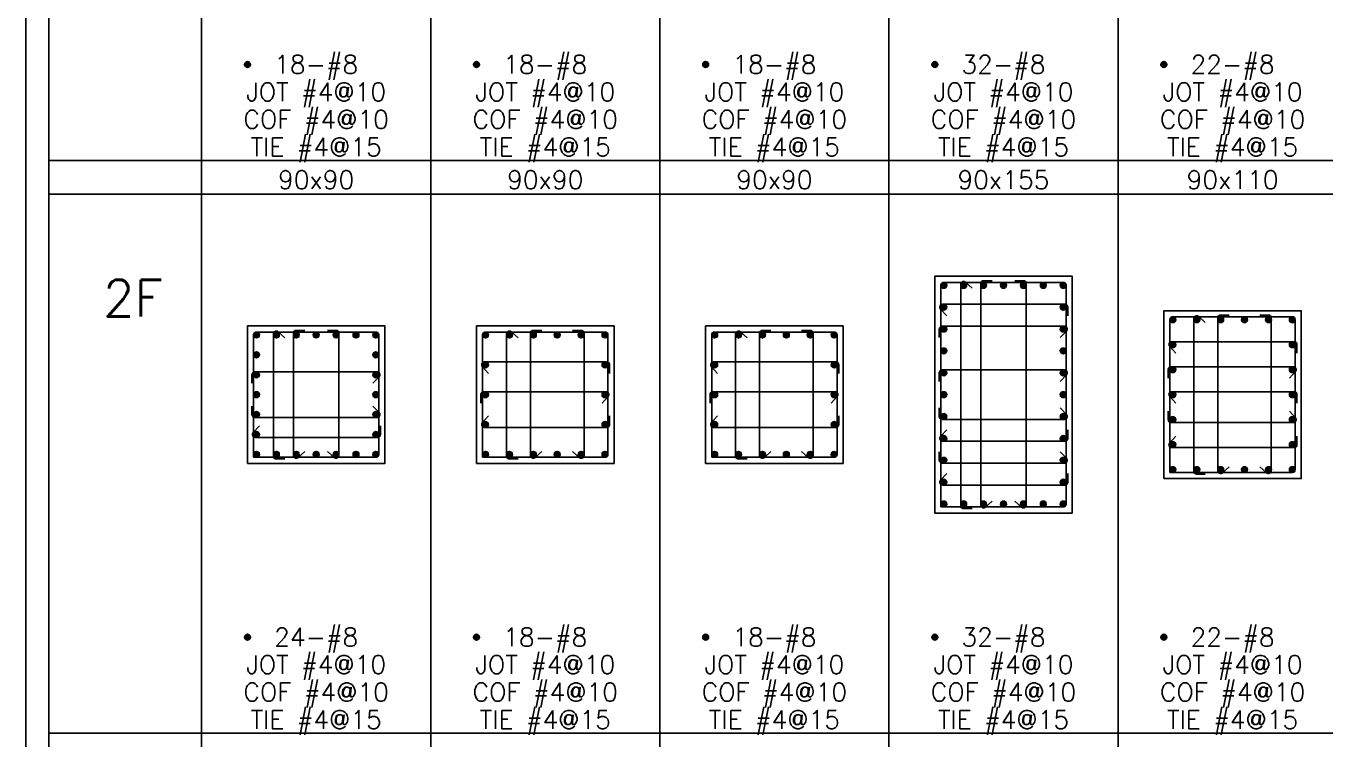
# Model space of a CAD drawing. Header units: millimetres. Extents: x 0 to 31920, y -6088 to 2522.
# Drawn here: x 0 to 851, y 1246 to 1713 of the extents above; entities that cross this region are included whole.
import ezdxf
from ezdxf.enums import TextEntityAlignment as Align

# ---------------------------------------------------------------- set-up
doc = ezdxf.new("R2010")
doc.units = ezdxf.units.MM
doc.header["$MEASUREMENT"] = 0
for name, color, linetype in [('DwFm', 7, 'Continuous'), ('S-RC', 130, 'Continuous'), ('S-REINF', 6, 'Continuous'), ('S-REINFD', 201, 'Continuous'), ('S-STUD', 1, 'Continuous'), ('S-TEXT', 2, 'Continuous')]:
    doc.layers.add(name, color=color, linetype=linetype)
doc.styles.add('CS4', font='romans.shx', dxfattribs={"width": 0.8, "bigfont": 'lsp.shx'})

# ---------------------------------------------------------------- blocks, each defined once
blk = doc.blocks.new('繪圖範圍')
blk.add_lwpolyline([(0, 51.1), (79.8, 51.1), (79.8, 0), (0, 0)], close=True)

msp = doc.modelspace()

# ---------------------------------------------------------------- hatches: boundary and pattern name
at = {"layer": 'S-REINFD'}
h = msp.add_hatch(color=256, dxfattribs=at)
edge = h.paths.add_edge_path()
edge.add_arc((145, 1688), 1.91, 0, 360)
h = msp.add_hatch(color=256, dxfattribs=at)
edge = h.paths.add_edge_path()
edge.add_arc((295, 1688), 1.91, 0, 360)
h = msp.add_hatch(color=256, dxfattribs=at)
edge = h.paths.add_edge_path()
edge.add_arc((445, 1688), 1.91, 0, 360)
h = msp.add_hatch(color=256, dxfattribs=at)
edge = h.paths.add_edge_path()
edge.add_arc((595, 1688), 1.91, 0, 360)
h = msp.add_hatch(color=256, dxfattribs=at)
edge = h.paths.add_edge_path()
edge.add_arc((745, 1688), 1.91, 0, 360)
h = msp.add_hatch(color=256, dxfattribs=at)
edge = h.paths.add_edge_path()
edge.add_arc((600.9, 1543.35), 1.91, 0, 360)
h = msp.add_hatch(color=256, dxfattribs=at)
edge = h.paths.add_edge_path()
edge.add_arc((613.94, 1543.35), 1.91, 0, 360)
h = msp.add_hatch(color=256, dxfattribs=at)
edge = h.paths.add_edge_path()
edge.add_arc((626.97, 1543.35), 1.91, 0, 360)
h = msp.add_hatch(color=256, dxfattribs=at)
edge = h.paths.add_edge_path()
edge.add_arc((640, 1543.35), 1.91, 0, 360)
h = msp.add_hatch(color=256, dxfattribs=at)
edge = h.paths.add_edge_path()
edge.add_arc((653.03, 1543.35), 1.91, 0, 360)
h = msp.add_hatch(color=256, dxfattribs=at)
edge = h.paths.add_edge_path()
edge.add_arc((666.06, 1543.35), 1.91, 0, 360)
h = msp.add_hatch(color=256, dxfattribs=at)
edge = h.paths.add_edge_path()
edge.add_arc((679.1, 1543.35), 1.91, 0, 360)
h = msp.add_hatch(color=256, dxfattribs=at)
edge = h.paths.add_edge_path()
edge.add_arc((600.9, 1529.03), 1.91, 0, 360)
h = msp.add_hatch(color=256, dxfattribs=at)
edge = h.paths.add_edge_path()
edge.add_arc((679.1, 1529.03), 1.91, 0, 360)
h = msp.add_hatch(color=256, dxfattribs=at)
edge = h.paths.add_edge_path()
edge.add_arc((750.9, 1520.85), 1.91, 0, 360)
h = msp.add_hatch(color=256, dxfattribs=at)
edge = h.paths.add_edge_path()
edge.add_arc((766.54, 1520.85), 1.91, 0, 360)
h = msp.add_hatch(color=256, dxfattribs=at)
edge = h.paths.add_edge_path()
edge.add_arc((782.18, 1520.85), 1.91, 0, 360)
h = msp.add_hatch(color=256, dxfattribs=at)
edge = h.paths.add_edge_path()
edge.add_arc((797.82, 1520.85), 1.91, 0, 360)
h = msp.add_hatch(color=256, dxfattribs=at)
edge = h.paths.add_edge_path()
edge.add_arc((813.46, 1520.85), 1.91, 0, 360)
h = msp.add_hatch(color=256, dxfattribs=at)
edge = h.paths.add_edge_path()
edge.add_arc((829.1, 1520.85), 1.91, 0, 360)
h = msp.add_hatch(color=256, dxfattribs=at)
edge = h.paths.add_edge_path()
edge.add_arc((600.9, 1514.71), 1.91, 0, 360)
h = msp.add_hatch(color=256, dxfattribs=at)
edge = h.paths.add_edge_path()
edge.add_arc((679.1, 1514.71), 1.91, 0, 360)
h = msp.add_hatch(color=256, dxfattribs=at)
edge = h.paths.add_edge_path()
edge.add_arc((150.91, 1510.85), 1.91, 0, 360)
h = msp.add_hatch(color=256, dxfattribs=at)
edge = h.paths.add_edge_path()
edge.add_arc((163.94, 1510.85), 1.91, 0, 360)
h = msp.add_hatch(color=256, dxfattribs=at)
edge = h.paths.add_edge_path()
edge.add_arc((176.97, 1510.85), 1.91, 0, 360)
h = msp.add_hatch(color=256, dxfattribs=at)
edge = h.paths.add_edge_path()
edge.add_arc((190, 1510.85), 1.91, 0, 360)
h = msp.add_hatch(color=256, dxfattribs=at)
edge = h.paths.add_edge_path()
edge.add_arc((203.03, 1510.85), 1.91, 0, 360)
h = msp.add_hatch(color=256, dxfattribs=at)
edge = h.paths.add_edge_path()
edge.add_arc((216.06, 1510.85), 1.91, 0, 360)
h = msp.add_hatch(color=256, dxfattribs=at)
edge = h.paths.add_edge_path()
edge.add_arc((229.09, 1510.85), 1.91, 0, 360)
h = msp.add_hatch(color=256, dxfattribs=at)
edge = h.paths.add_edge_path()
edge.add_arc((300.9, 1510.85), 1.91, 0, 360)
h = msp.add_hatch(color=256, dxfattribs=at)
edge = h.paths.add_edge_path()
edge.add_arc((316.54, 1510.85), 1.91, 0, 360)
h = msp.add_hatch(color=256, dxfattribs=at)
edge = h.paths.add_edge_path()
edge.add_arc((332.18, 1510.85), 1.91, 0, 360)
h = msp.add_hatch(color=256, dxfattribs=at)
edge = h.paths.add_edge_path()
edge.add_arc((347.82, 1510.85), 1.91, 0, 360)
h = msp.add_hatch(color=256, dxfattribs=at)
edge = h.paths.add_edge_path()
edge.add_arc((363.46, 1510.85), 1.91, 0, 360)
h = msp.add_hatch(color=256, dxfattribs=at)
edge = h.paths.add_edge_path()
edge.add_arc((379.1, 1510.85), 1.91, 0, 360)
h = msp.add_hatch(color=256, dxfattribs=at)
edge = h.paths.add_edge_path()
edge.add_arc((450.9, 1510.85), 1.91, 0, 360)
h = msp.add_hatch(color=256, dxfattribs=at)
edge = h.paths.add_edge_path()
edge.add_arc((466.54, 1510.85), 1.91, 0, 360)
h = msp.add_hatch(color=256, dxfattribs=at)
edge = h.paths.add_edge_path()
edge.add_arc((482.18, 1510.85), 1.91, 0, 360)
h = msp.add_hatch(color=256, dxfattribs=at)
edge = h.paths.add_edge_path()
edge.add_arc((497.82, 1510.85), 1.91, 0, 360)
h = msp.add_hatch(color=256, dxfattribs=at)
edge = h.paths.add_edge_path()
edge.add_arc((513.46, 1510.85), 1.91, 0, 360)
h = msp.add_hatch(color=256, dxfattribs=at)
edge = h.paths.add_edge_path()
edge.add_arc((529.1, 1510.85), 1.91, 0, 360)
h = msp.add_hatch(color=256, dxfattribs=at)
edge = h.paths.add_edge_path()
edge.add_arc((750.9, 1504.48), 1.91, 0, 360)
h = msp.add_hatch(color=256, dxfattribs=at)
edge = h.paths.add_edge_path()
edge.add_arc((829.1, 1504.48), 1.91, 0, 360)
h = msp.add_hatch(color=256, dxfattribs=at)
edge = h.paths.add_edge_path()
edge.add_arc((150.91, 1497.81), 1.91, 0, 360)
h = msp.add_hatch(color=256, dxfattribs=at)
edge = h.paths.add_edge_path()
edge.add_arc((229.09, 1497.81), 1.91, 0, 360)
h = msp.add_hatch(color=256, dxfattribs=at)
edge = h.paths.add_edge_path()
edge.add_arc((600.9, 1500.39), 1.91, 0, 360)
h = msp.add_hatch(color=256, dxfattribs=at)
edge = h.paths.add_edge_path()
edge.add_arc((679.1, 1500.39), 1.91, 0, 360)
h = msp.add_hatch(color=256, dxfattribs=at)
edge = h.paths.add_edge_path()
edge.add_arc((300.9, 1491.3), 1.91, 0, 360)
h = msp.add_hatch(color=256, dxfattribs=at)
edge = h.paths.add_edge_path()
edge.add_arc((379.1, 1491.3), 1.91, 0, 360)
h = msp.add_hatch(color=256, dxfattribs=at)
edge = h.paths.add_edge_path()
edge.add_arc((450.9, 1491.3), 1.91, 0, 360)
h = msp.add_hatch(color=256, dxfattribs=at)
edge = h.paths.add_edge_path()
edge.add_arc((529.1, 1491.3), 1.91, 0, 360)
h = msp.add_hatch(color=256, dxfattribs=at)
edge = h.paths.add_edge_path()
edge.add_arc((750.9, 1488.12), 1.91, 0, 360)
h = msp.add_hatch(color=256, dxfattribs=at)
edge = h.paths.add_edge_path()
edge.add_arc((829.1, 1488.12), 1.91, 0, 360)
h = msp.add_hatch(color=256, dxfattribs=at)
edge = h.paths.add_edge_path()
edge.add_arc((150.91, 1484.78), 1.91, 0, 360)
h = msp.add_hatch(color=256, dxfattribs=at)
edge = h.paths.add_edge_path()
edge.add_arc((229.09, 1484.78), 1.91, 0, 360)
h = msp.add_hatch(color=256, dxfattribs=at)
edge = h.paths.add_edge_path()
edge.add_arc((600.9, 1486.07), 1.91, 0, 360)
h = msp.add_hatch(color=256, dxfattribs=at)
edge = h.paths.add_edge_path()
edge.add_arc((679.1, 1486.07), 1.91, 0, 360)
h = msp.add_hatch(color=256, dxfattribs=at)
edge = h.paths.add_edge_path()
edge.add_arc((150.91, 1471.75), 1.91, 0, 360)
h = msp.add_hatch(color=256, dxfattribs=at)
edge = h.paths.add_edge_path()
edge.add_arc((229.09, 1471.75), 1.91, 0, 360)
h = msp.add_hatch(color=256, dxfattribs=at)
edge = h.paths.add_edge_path()
edge.add_arc((300.9, 1471.75), 1.91, 0, 360)
h = msp.add_hatch(color=256, dxfattribs=at)
edge = h.paths.add_edge_path()
edge.add_arc((379.1, 1471.75), 1.91, 0, 360)
h = msp.add_hatch(color=256, dxfattribs=at)
edge = h.paths.add_edge_path()
edge.add_arc((450.9, 1471.75), 1.91, 0, 360)
h = msp.add_hatch(color=256, dxfattribs=at)
edge = h.paths.add_edge_path()
edge.add_arc((529.1, 1471.75), 1.91, 0, 360)
h = msp.add_hatch(color=256, dxfattribs=at)
edge = h.paths.add_edge_path()
edge.add_arc((600.9, 1471.75), 1.91, 0, 360)
h = msp.add_hatch(color=256, dxfattribs=at)
edge = h.paths.add_edge_path()
edge.add_arc((679.1, 1471.75), 1.91, 0, 360)
h = msp.add_hatch(color=256, dxfattribs=at)
edge = h.paths.add_edge_path()
edge.add_arc((750.9, 1471.75), 1.91, 0, 360)
h = msp.add_hatch(color=256, dxfattribs=at)
edge = h.paths.add_edge_path()
edge.add_arc((829.1, 1471.75), 1.91, 0, 360)
h = msp.add_hatch(color=256, dxfattribs=at)
edge = h.paths.add_edge_path()
edge.add_arc((150.91, 1458.72), 1.91, 0, 360)
h = msp.add_hatch(color=256, dxfattribs=at)
edge = h.paths.add_edge_path()
edge.add_arc((229.09, 1458.72), 1.91, 0, 360)
h = msp.add_hatch(color=256, dxfattribs=at)
edge = h.paths.add_edge_path()
edge.add_arc((600.9, 1457.43), 1.91, 0, 360)
h = msp.add_hatch(color=256, dxfattribs=at)
edge = h.paths.add_edge_path()
edge.add_arc((679.1, 1457.43), 1.91, 0, 360)
h = msp.add_hatch(color=256, dxfattribs=at)
edge = h.paths.add_edge_path()
edge.add_arc((750.9, 1455.38), 1.91, 0, 360)
h = msp.add_hatch(color=256, dxfattribs=at)
edge = h.paths.add_edge_path()
edge.add_arc((829.1, 1455.38), 1.91, 0, 360)
h = msp.add_hatch(color=256, dxfattribs=at)
edge = h.paths.add_edge_path()
edge.add_arc((150.91, 1445.69), 1.91, 0, 360)
h = msp.add_hatch(color=256, dxfattribs=at)
edge = h.paths.add_edge_path()
edge.add_arc((229.09, 1445.69), 1.91, 0, 360)
h = msp.add_hatch(color=256, dxfattribs=at)
edge = h.paths.add_edge_path()
edge.add_arc((300.9, 1452.2), 1.91, 0, 360)
h = msp.add_hatch(color=256, dxfattribs=at)
edge = h.paths.add_edge_path()
edge.add_arc((379.1, 1452.2), 1.91, 0, 360)
h = msp.add_hatch(color=256, dxfattribs=at)
edge = h.paths.add_edge_path()
edge.add_arc((450.9, 1452.2), 1.91, 0, 360)
h = msp.add_hatch(color=256, dxfattribs=at)
edge = h.paths.add_edge_path()
edge.add_arc((529.1, 1452.2), 1.91, 0, 360)
h = msp.add_hatch(color=256, dxfattribs=at)
edge = h.paths.add_edge_path()
edge.add_arc((600.9, 1443.11), 1.91, 0, 360)
h = msp.add_hatch(color=256, dxfattribs=at)
edge = h.paths.add_edge_path()
edge.add_arc((679.1, 1443.11), 1.91, 0, 360)
h = msp.add_hatch(color=256, dxfattribs=at)
edge = h.paths.add_edge_path()
edge.add_arc((750.9, 1439.02), 1.91, 0, 360)
h = msp.add_hatch(color=256, dxfattribs=at)
edge = h.paths.add_edge_path()
edge.add_arc((829.1, 1439.02), 1.91, 0, 360)
h = msp.add_hatch(color=256, dxfattribs=at)
edge = h.paths.add_edge_path()
edge.add_arc((150.91, 1432.65), 1.91, 0, 360)
h = msp.add_hatch(color=256, dxfattribs=at)
edge = h.paths.add_edge_path()
edge.add_arc((163.94, 1432.65), 1.91, 0, 360)
h = msp.add_hatch(color=256, dxfattribs=at)
edge = h.paths.add_edge_path()
edge.add_arc((176.97, 1432.65), 1.91, 0, 360)
h = msp.add_hatch(color=256, dxfattribs=at)
edge = h.paths.add_edge_path()
edge.add_arc((190, 1432.65), 1.91, 0, 360)
h = msp.add_hatch(color=256, dxfattribs=at)
edge = h.paths.add_edge_path()
edge.add_arc((203.03, 1432.65), 1.91, 0, 360)
h = msp.add_hatch(color=256, dxfattribs=at)
edge = h.paths.add_edge_path()
edge.add_arc((216.06, 1432.65), 1.91, 0, 360)
h = msp.add_hatch(color=256, dxfattribs=at)
edge = h.paths.add_edge_path()
edge.add_arc((229.09, 1432.65), 1.91, 0, 360)
h = msp.add_hatch(color=256, dxfattribs=at)
edge = h.paths.add_edge_path()
edge.add_arc((300.9, 1432.65), 1.91, 0, 360)
h = msp.add_hatch(color=256, dxfattribs=at)
edge = h.paths.add_edge_path()
edge.add_arc((316.54, 1432.65), 1.91, 0, 360)
h = msp.add_hatch(color=256, dxfattribs=at)
edge = h.paths.add_edge_path()
edge.add_arc((332.18, 1432.65), 1.91, 0, 360)
h = msp.add_hatch(color=256, dxfattribs=at)
edge = h.paths.add_edge_path()
edge.add_arc((347.82, 1432.65), 1.91, 0, 360)
h = msp.add_hatch(color=256, dxfattribs=at)
edge = h.paths.add_edge_path()
edge.add_arc((363.46, 1432.65), 1.91, 0, 360)
h = msp.add_hatch(color=256, dxfattribs=at)
edge = h.paths.add_edge_path()
edge.add_arc((379.1, 1432.65), 1.91, 0, 360)
h = msp.add_hatch(color=256, dxfattribs=at)
edge = h.paths.add_edge_path()
edge.add_arc((450.9, 1432.65), 1.91, 0, 360)
h = msp.add_hatch(color=256, dxfattribs=at)
edge = h.paths.add_edge_path()
edge.add_arc((466.54, 1432.65), 1.91, 0, 360)
h = msp.add_hatch(color=256, dxfattribs=at)
edge = h.paths.add_edge_path()
edge.add_arc((482.18, 1432.65), 1.91, 0, 360)
h = msp.add_hatch(color=256, dxfattribs=at)
edge = h.paths.add_edge_path()
edge.add_arc((497.82, 1432.65), 1.91, 0, 360)
h = msp.add_hatch(color=256, dxfattribs=at)
edge = h.paths.add_edge_path()
edge.add_arc((513.46, 1432.65), 1.91, 0, 360)
h = msp.add_hatch(color=256, dxfattribs=at)
edge = h.paths.add_edge_path()
edge.add_arc((529.1, 1432.65), 1.91, 0, 360)
h = msp.add_hatch(color=256, dxfattribs=at)
edge = h.paths.add_edge_path()
edge.add_arc((600.9, 1428.79), 1.91, 0, 360)
h = msp.add_hatch(color=256, dxfattribs=at)
edge = h.paths.add_edge_path()
edge.add_arc((679.1, 1428.79), 1.91, 0, 360)
h = msp.add_hatch(color=256, dxfattribs=at)
edge = h.paths.add_edge_path()
edge.add_arc((750.9, 1422.65), 1.91, 0, 360)
h = msp.add_hatch(color=256, dxfattribs=at)
edge = h.paths.add_edge_path()
edge.add_arc((766.54, 1422.65), 1.91, 0, 360)
h = msp.add_hatch(color=256, dxfattribs=at)
edge = h.paths.add_edge_path()
edge.add_arc((782.18, 1422.65), 1.91, 0, 360)
h = msp.add_hatch(color=256, dxfattribs=at)
edge = h.paths.add_edge_path()
edge.add_arc((797.82, 1422.65), 1.91, 0, 360)
h = msp.add_hatch(color=256, dxfattribs=at)
edge = h.paths.add_edge_path()
edge.add_arc((813.46, 1422.65), 1.91, 0, 360)
h = msp.add_hatch(color=256, dxfattribs=at)
edge = h.paths.add_edge_path()
edge.add_arc((829.1, 1422.65), 1.91, 0, 360)
h = msp.add_hatch(color=256, dxfattribs=at)
edge = h.paths.add_edge_path()
edge.add_arc((600.9, 1414.47), 1.91, 0, 360)
h = msp.add_hatch(color=256, dxfattribs=at)
edge = h.paths.add_edge_path()
edge.add_arc((679.1, 1414.47), 1.91, 0, 360)
h = msp.add_hatch(color=256, dxfattribs=at)
edge = h.paths.add_edge_path()
edge.add_arc((600.9, 1400.15), 1.91, 0, 360)
h = msp.add_hatch(color=256, dxfattribs=at)
edge = h.paths.add_edge_path()
edge.add_arc((613.94, 1400.15), 1.91, 0, 360)
h = msp.add_hatch(color=256, dxfattribs=at)
edge = h.paths.add_edge_path()
edge.add_arc((626.97, 1400.15), 1.91, 0, 360)
h = msp.add_hatch(color=256, dxfattribs=at)
edge = h.paths.add_edge_path()
edge.add_arc((640, 1400.15), 1.91, 0, 360)
h = msp.add_hatch(color=256, dxfattribs=at)
edge = h.paths.add_edge_path()
edge.add_arc((653.03, 1400.15), 1.91, 0, 360)
h = msp.add_hatch(color=256, dxfattribs=at)
edge = h.paths.add_edge_path()
edge.add_arc((666.06, 1400.15), 1.91, 0, 360)
h = msp.add_hatch(color=256, dxfattribs=at)
edge = h.paths.add_edge_path()
edge.add_arc((679.1, 1400.15), 1.91, 0, 360)
h = msp.add_hatch(color=256, dxfattribs=at)
edge = h.paths.add_edge_path()
edge.add_arc((145, 1313), 1.91, 0, 360)
h = msp.add_hatch(color=256, dxfattribs=at)
edge = h.paths.add_edge_path()
edge.add_arc((295, 1313), 1.91, 0, 360)
h = msp.add_hatch(color=256, dxfattribs=at)
edge = h.paths.add_edge_path()
edge.add_arc((445, 1313), 1.91, 0, 360)
h = msp.add_hatch(color=256, dxfattribs=at)
edge = h.paths.add_edge_path()
edge.add_arc((595, 1313), 1.91, 0, 360)
h = msp.add_hatch(color=256, dxfattribs=at)
edge = h.paths.add_edge_path()
edge.add_arc((745, 1313), 1.91, 0, 360)

# ---------------------------------------------------------------- linework, layer by layer
at = {"layer": 'S-RC'}
for points in [[(595, 1394.25), (685, 1394.25), (685, 1549.25), (595, 1549.25), (595, 1394.25)], [(745, 1416.75), (835, 1416.75), (835, 1526.75), (745, 1526.75), (745, 1416.75)], [(145, 1426.75), (235, 1426.75), (235, 1516.75), (145, 1516.75), (145, 1426.75)], [(295, 1426.75), (385, 1426.75), (385, 1516.75), (295, 1516.75), (295, 1426.75)], [(445, 1426.75), (535, 1426.75), (535, 1516.75), (445, 1516.75), (445, 1426.75)]]:
    msp.add_lwpolyline(points, dxfattribs=at)
at = {"layer": 'S-REINF', "color": 2}
for points in [[(599, 1398.25), (679.1, 1398.25, 0.414214), (681, 1400.15), (681, 1543.35, 0.414214), (679.1, 1545.25), (600.9, 1545.25, 0.414214), (599, 1543.35), (599, 1398.25)], [(619.53, 1397.15), (613.93, 1397.15, -0.414214), (612.03, 1399.06), (612.03, 1544.01, -0.653352), (615.22, 1545.41), (619.53, 1541.44)], [(632.56, 1402.06), (628.25, 1398.09, -0.653352), (625.06, 1399.49), (625.06, 1544.44, -0.414214), (626.96, 1546.35), (632.56, 1546.35)], [(647.44, 1402.06), (651.75, 1398.09, 0.653352), (654.94, 1399.49), (654.94, 1544.44, 0.414214), (653.04, 1546.35), (647.44, 1546.35)], [(602.81, 1523.43), (598.84, 1527.74, -0.653352), (600.24, 1530.93), (680.2, 1530.93, -0.414214), (682.1, 1529.03), (682.1, 1523.43)], [(749, 1420.75), (829.1, 1420.75, 0.414214), (831, 1422.65), (831, 1520.85, 0.414214), (829.1, 1522.75), (750.9, 1522.75, 0.414214), (749, 1520.85), (749, 1420.75)], [(772.14, 1419.65), (766.54, 1419.65, -0.414214), (764.64, 1421.56), (764.64, 1521.51, -0.653352), (767.82, 1522.91), (772.14, 1518.94)], [(787.78, 1424.56), (783.46, 1420.59, -0.653352), (780.28, 1421.99), (780.28, 1521.94, -0.414214), (782.18, 1523.85), (787.78, 1523.85)], [(807.86, 1424.56), (812.18, 1420.59, 0.653352), (815.36, 1421.99), (815.36, 1521.94, 0.414214), (813.46, 1523.85), (807.86, 1523.85)], [(597.9, 1509.11), (597.9, 1514.71, -0.414214), (599.8, 1516.61), (679.76, 1516.61, -0.653352), (681.16, 1513.43), (677.19, 1509.11)], [(149, 1430.75), (229.1, 1430.75, 0.414214), (231, 1432.65), (231, 1510.85, 0.414214), (229.1, 1512.75), (150.9, 1512.75, 0.414214), (149, 1510.85), (149, 1430.75)], [(169.53, 1429.65), (163.93, 1429.65, -0.414214), (162.03, 1431.56), (162.03, 1511.51, -0.653352), (165.22, 1512.91), (169.53, 1508.94)], [(182.56, 1434.56), (178.25, 1430.59, -0.653352), (175.06, 1431.99), (175.06, 1511.94, -0.414214), (176.96, 1513.85), (182.56, 1513.85)], [(197.44, 1434.56), (201.75, 1430.59, 0.653352), (204.94, 1431.99), (204.94, 1511.94, 0.414214), (203.04, 1513.85), (197.44, 1513.85)], [(299, 1430.75), (379.1, 1430.75, 0.414214), (381, 1432.65), (381, 1510.85, 0.414214), (379.1, 1512.75), (300.9, 1512.75, 0.414214), (299, 1510.85), (299, 1430.75)], [(322.14, 1429.65), (316.54, 1429.65, -0.414214), (314.64, 1431.56), (314.64, 1511.51, -0.653352), (317.82, 1512.91), (322.14, 1508.94)], [(337.78, 1434.56), (333.46, 1430.59, -0.653352), (330.28, 1431.99), (330.28, 1511.94, -0.414214), (332.18, 1513.85), (337.78, 1513.85)], [(357.86, 1434.56), (362.18, 1430.59, 0.653352), (365.36, 1431.99), (365.36, 1511.94, 0.414214), (363.46, 1513.85), (357.86, 1513.85)], [(449, 1430.75), (529.1, 1430.75, 0.414214), (531, 1432.65), (531, 1510.85, 0.414214), (529.1, 1512.75), (450.9, 1512.75, 0.414214), (449, 1510.85), (449, 1430.75)], [(472.14, 1429.65), (466.54, 1429.65, -0.414214), (464.64, 1431.56), (464.64, 1511.51, -0.653352), (467.82, 1512.91), (472.14, 1508.94)], [(487.78, 1434.56), (483.46, 1430.59, -0.653352), (480.28, 1431.99), (480.28, 1511.94, -0.414214), (482.18, 1513.85), (487.78, 1513.85)], [(507.86, 1434.56), (512.18, 1430.59, 0.653352), (515.36, 1431.99), (515.36, 1511.94, 0.414214), (513.46, 1513.85), (507.86, 1513.85)], [(752.81, 1498.88), (748.84, 1503.2, -0.653352), (750.24, 1506.38), (830.2, 1506.38, -0.414214), (832.1, 1504.48), (832.1, 1498.88)], [(302.81, 1485.7), (298.84, 1490.02, -0.653352), (300.24, 1493.2), (380.19, 1493.2, -0.414214), (382.1, 1491.3), (382.1, 1485.7)], [(452.81, 1485.7), (448.84, 1490.02, -0.653352), (450.24, 1493.2), (530.2, 1493.2, -0.414214), (532.1, 1491.3), (532.1, 1485.7)], [(747.9, 1482.52), (747.9, 1488.12, -0.414214), (749.8, 1490.02), (829.76, 1490.02, -0.653352), (831.16, 1486.83), (827.19, 1482.52)], [(147.91, 1479.19), (147.91, 1484.79, -0.414214), (149.81, 1486.69), (229.76, 1486.69, -0.653352), (231.16, 1483.5), (227.19, 1479.19)], [(597.9, 1480.47), (597.9, 1486.07, -0.414214), (599.8, 1487.97), (679.76, 1487.97, -0.653352), (681.16, 1484.79), (677.19, 1480.47)], [(297.9, 1466.15), (297.9, 1471.76, -0.414214), (299.8, 1473.65), (379.76, 1473.65, -0.653352), (381.16, 1470.47), (377.19, 1466.15)], [(447.9, 1466.15), (447.9, 1471.76, -0.414214), (449.8, 1473.65), (529.76, 1473.65, -0.653352), (531.16, 1470.47), (527.19, 1466.15)], [(752.81, 1466.15), (748.84, 1470.47, -0.653352), (750.24, 1473.65), (830.2, 1473.65, -0.414214), (832.1, 1471.76), (832.1, 1466.15)], [(147.91, 1464.31), (147.91, 1458.71, 0.414214), (149.81, 1456.81), (229.76, 1456.81, 0.653352), (231.16, 1460), (227.19, 1464.31)], [(597.9, 1463.03), (597.9, 1457.43, 0.414214), (599.8, 1455.53), (679.76, 1455.53, 0.653352), (681.16, 1458.71), (677.19, 1463.03)], [(302.81, 1457.8), (298.84, 1453.48, 0.653352), (300.24, 1450.3), (380.19, 1450.3, 0.414214), (382.1, 1452.2), (382.1, 1457.8)], [(452.81, 1457.8), (448.84, 1453.48, 0.653352), (450.24, 1450.3), (530.2, 1450.3, 0.414214), (532.1, 1452.2), (532.1, 1457.8)], [(747.9, 1460.98), (747.9, 1455.38, 0.414214), (749.8, 1453.48), (829.76, 1453.48, 0.653352), (831.16, 1456.67), (827.19, 1460.98)], [(152.81, 1451.28), (148.84, 1446.97, 0.653352), (150.24, 1443.78), (230.19, 1443.78, 0.414214), (232.09, 1445.68), (232.09, 1451.28)], [(602.81, 1448.71), (598.84, 1444.39, 0.653352), (600.24, 1441.21), (680.2, 1441.21, 0.414214), (682.1, 1443.11), (682.1, 1448.71)], [(752.81, 1444.62), (748.84, 1440.3, 0.653352), (750.24, 1437.12), (830.2, 1437.12, 0.414214), (832.1, 1439.02), (832.1, 1444.62)], [(597.9, 1434.39), (597.9, 1428.79, 0.414214), (599.8, 1426.89), (679.76, 1426.89, 0.653352), (681.16, 1430.07), (677.19, 1434.39)], [(602.81, 1420.07), (598.84, 1415.76, 0.653352), (600.24, 1412.57), (680.2, 1412.57, 0.414214), (682.1, 1414.47), (682.1, 1420.07)]]:
    msp.add_lwpolyline(points, format="xyb", dxfattribs=at)
at = {"layer": 'S-REINFD'}
for centre in [(145, 1688), (295, 1688), (445, 1688), (595, 1688), (745, 1688), (600.9, 1543.35), (613.94, 1543.35), (626.97, 1543.35), (640, 1543.35), (653.03, 1543.35), (666.06, 1543.35), (679.1, 1543.35), (600.9, 1529.03), (679.1, 1529.03), (750.9, 1520.85), (766.54, 1520.85), (782.18, 1520.85), (797.82, 1520.85), (813.46, 1520.85), (829.1, 1520.85), (600.9, 1514.71), (679.1, 1514.71), (150.91, 1510.85), (163.94, 1510.85), (176.97, 1510.85), (190, 1510.85), (203.03, 1510.85), (216.06, 1510.85), (229.09, 1510.85), (300.9, 1510.85), (316.54, 1510.85), (332.18, 1510.85), (347.82, 1510.85), (363.46, 1510.85), (379.1, 1510.85), (450.9, 1510.85), (466.54, 1510.85), (482.18, 1510.85), (497.82, 1510.85), (513.46, 1510.85), (529.1, 1510.85), (750.9, 1504.48), (829.1, 1504.48), (150.91, 1497.81), (229.09, 1497.81), (600.9, 1500.39), (679.1, 1500.39), (300.9, 1491.3), (379.1, 1491.3), (450.9, 1491.3), (529.1, 1491.3), (750.9, 1488.12), (829.1, 1488.12), (150.91, 1484.78), (229.09, 1484.78), (600.9, 1486.07), (679.1, 1486.07), (150.91, 1471.75), (229.09, 1471.75), (300.9, 1471.75), (379.1, 1471.75), (450.9, 1471.75), (529.1, 1471.75), (600.9, 1471.75), (679.1, 1471.75), (750.9, 1471.75), (829.1, 1471.75), (150.91, 1458.72), (229.09, 1458.72), (600.9, 1457.43), (679.1, 1457.43), (750.9, 1455.38), (829.1, 1455.38), (150.91, 1445.69), (229.09, 1445.69), (300.9, 1452.2), (379.1, 1452.2), (450.9, 1452.2), (529.1, 1452.2), (600.9, 1443.11), (679.1, 1443.11), (750.9, 1439.02), (829.1, 1439.02), (150.91, 1432.65), (163.94, 1432.65), (176.97, 1432.65), (190, 1432.65), (203.03, 1432.65), (216.06, 1432.65), (229.09, 1432.65), (300.9, 1432.65), (316.54, 1432.65), (332.18, 1432.65), (347.82, 1432.65), (363.46, 1432.65), (379.1, 1432.65), (450.9, 1432.65), (466.54, 1432.65), (482.18, 1432.65), (497.82, 1432.65), (513.46, 1432.65), (529.1, 1432.65), (600.9, 1428.79), (679.1, 1428.79), (750.9, 1422.65), (766.54, 1422.65), (782.18, 1422.65), (797.82, 1422.65), (813.46, 1422.65), (829.1, 1422.65), (600.9, 1414.47), (679.1, 1414.47), (600.9, 1400.15), (613.94, 1400.15), (626.97, 1400.15), (640, 1400.15), (653.03, 1400.15), (666.06, 1400.15), (679.1, 1400.15), (145, 1313), (295, 1313), (445, 1313), (595, 1313), (745, 1313)]:
    msp.add_circle(centre, 1.91, dxfattribs=at)
at = {"layer": 'S-STUD'}
for p, q in [((15, 2014), (15, 53)), ((115, 2014), (115, 53)), ((265, 2014), (265, 53)), ((415, 2014), (415, 53)), ((565, 2014), (565, 53)), ((715, 2014), (715, 53)), ((15, 1625), (3020, 1625)), ((15, 1603), (3020, 1603)), ((15, 1250), (3020, 1250))]:
    msp.add_line(p, q, dxfattribs=at)

# ---------------------------------------------------------------- block references
at = {"layer": 'DwFm', "xscale": 40, "yscale": 40, "zscale": 40}
msp.add_blockref('繪圖範圍', (0, 0), dxfattribs=at)

# ---------------------------------------------------------------- texts
at = {"layer": 'S-TEXT', "style": 'CS4'}
for s, height, p in [('18-#8', 12, (190, 1682)), ('18-#8', 12, (340, 1682)), ('18-#8', 12, (490, 1682)), ('32-#8', 12, (640, 1682)), ('22-#8', 12, (790, 1682)), ('JOT #4@10', 12, (190, 1664)), ('JOT #4@10', 12, (340, 1664)), ('JOT #4@10', 12, (490, 1664)), ('JOT #4@10', 12, (640, 1664)), ('JOT #4@10', 12, (790, 1664)), ('COF #4@10', 12, (190, 1646)), ('COF #4@10', 12, (340, 1646)), ('COF #4@10', 12, (490, 1646)), ('COF #4@10', 12, (640, 1646)), ('COF #4@10', 12, (790, 1646)), ('TIE #4@15', 12, (190, 1628)), ('TIE #4@15', 12, (340, 1628)), ('TIE #4@15', 12, (490, 1628)), ('TIE #4@15', 12, (640, 1628)), ('TIE #4@15', 12, (790, 1628)), ('90x90', 12, (190, 1606.5)), ('90x90', 12, (340, 1606.5)), ('90x90', 12, (490, 1606.5)), ('90x155', 12, (640, 1606.5)), ('90x110', 12, (790, 1606.5)), ('2F', 24, (70, 1523)), ('24-#8', 12, (190, 1307)), ('18-#8', 12, (340, 1307)), ('18-#8', 12, (490, 1307)), ('32-#8', 12, (640, 1307)), ('22-#8', 12, (790, 1307)), ('JOT #4@10', 12, (190, 1289)), ('JOT #4@10', 12, (340, 1289)), ('JOT #4@10', 12, (490, 1289)), ('JOT #4@10', 12, (640, 1289)), ('JOT #4@10', 12, (790, 1289)), ('COF #4@10', 12, (190, 1271)), ('COF #4@10', 12, (340, 1271)), ('COF #4@10', 12, (490, 1271)), ('COF #4@10', 12, (640, 1271)), ('COF #4@10', 12, (790, 1271)), ('TIE #4@15', 12, (190, 1253)), ('TIE #4@15', 12, (340, 1253)), ('TIE #4@15', 12, (490, 1253)), ('TIE #4@15', 12, (640, 1253)), ('TIE #4@15', 12, (790, 1253))]:
    msp.add_text(s, height=height, dxfattribs=at).set_placement(p, align=Align.CENTER)

doc.saveas('drawing.dxf')
